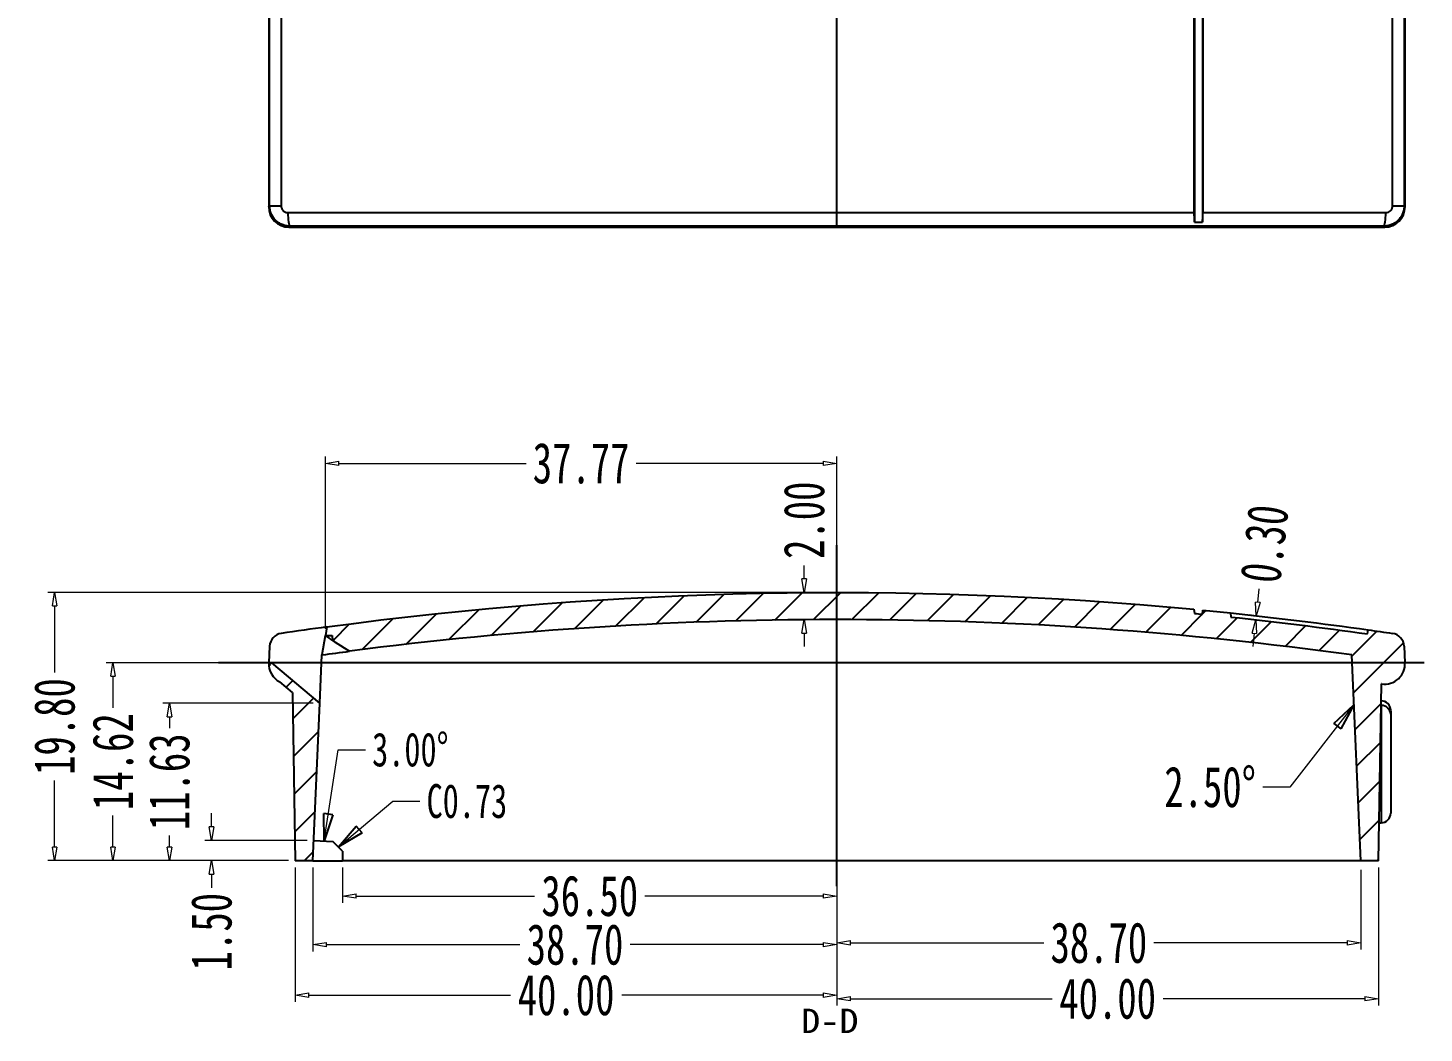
# Model space of a CAD drawing. Header units: inches. Extents: x -185 to 575, y 21239 to 21526.
# Drawn here: x -185.3 to -82.2, y 21238.9 to 21313.1 of the extents above; entities that cross this region are included whole.
import ezdxf
from ezdxf.lldxf.tags import DXFTag

# ---------------------------------------------------------------- set-up
doc = ezdxf.new("R2010")
doc.units = ezdxf.units.IN
doc.header["$MEASUREMENT"] = 0
doc.layers.add('1', color=7, linetype='Continuous')
doc.layers.add('dim', color=82, linetype='Continuous', lineweight=9)
doc.styles.add('blockfont', font='SimSun.ttf', dxfattribs={"width": 0.7})
doc.styles.get("Standard").update_dxf_attribs({"font": 'SimSun.ttf', "width": 0.7})
tags = doc.linetypes.add('CENTER', pattern=[2, 1.25, -0.25, 0.25, -0.25]).pattern_tags.tags
tags[10:11] = [DXFTag(74, 4), DXFTag(75, 0), DXFTag(340, '0'), DXFTag(46, 0.0), DXFTag(50, 0.0), DXFTag(44, 0.0), DXFTag(45, 0.0)]
tags[8:9] = [DXFTag(74, 4), DXFTag(75, 0), DXFTag(340, '0'), DXFTag(46, 0.0), DXFTag(50, 0.0), DXFTag(44, 0.0), DXFTag(45, 0.0)]
tags[6:7] = [DXFTag(74, 4), DXFTag(75, 0), DXFTag(340, '0'), DXFTag(46, 0.0), DXFTag(50, 0.0), DXFTag(44, 0.0), DXFTag(45, 0.0)]
tags[4:5] = [DXFTag(74, 4), DXFTag(75, 0), DXFTag(340, '0'), DXFTag(46, 0.0), DXFTag(50, 0.0), DXFTag(44, 0.0), DXFTag(45, 0.0)]
doc.dimstyles.new('3', dxfattribs={"dimtxt": 3, "dimasz": 1, "dimexe": 0.5, "dimexo": 0.5, "dimgap": 0.5, "dimtad": 0, "dimzin": 0, "dimdsep": 46, "dimtxsty": 'Standard', "dimblk": 'CLOSEDBLANK', "dimcen": 0, "dimclrd": 5, "dimclre": 5, "dimazin": 0, "dimtfac": 1, "dimtofl": 0, "dimtmove": 0, "dimatfit": 3, "dimldrblk": 'CLOSEDBLANK', "dimfxl": 0, "dimtolj": 1, "dimtzin": 0, "dimlwd": 9, "dimlwe": 9, "dimarcsym": 0})

# ---------------------------------------------------------------- blocks, each defined once
blk = doc.blocks.new('_ClosedBlank')
at = {"color": 0, "linetype": 'ByBlock', "lineweight": -2}
for p, q in [((-1, 0.167), (0, 0)), ((-1, 0.167), (-1, -0.167)), ((0, 0), (-1, -0.167))]:
    blk.add_line(p, q, dxfattribs=at)
blk = doc.blocks.new('*D407')
at = {"color": 5, "lineweight": 9}
for p, q in [((-171.71, 21254.17), (-171.71, 21255.17)), ((-164.65, 21253.17), (-172.21, 21253.17)), ((-170.83, 21251.67), (-172.21, 21251.67)), ((-171.71, 21250.67), (-171.71, 21249.67))]:
    blk.add_line(p, q, dxfattribs=at)
at = {"layer": 'Defpoints', "color": 0}
for p in [(-164.15, 21253.17), (-171.71, 21251.67), (-170.33, 21251.67)]:
    blk.add_point(p, dxfattribs=at)
at = {"color": 5, "lineweight": 9}
for p, rotation in [((-171.71, 21253.17), 270), ((-171.71, 21251.67), 90)]:
    blk.add_blockref('_ClosedBlank', p, dxfattribs=dict(at, rotation=rotation))
at = {"color": 0, "insert": (-171.71, 21246.43), "char_height": 3, "attachment_point": 5, "rotation": 90}
blk.add_mtext('\\A1;1.50', dxfattribs=at)
blk = doc.blocks.new('*D408')
at = {"color": 5, "lineweight": 9}
for p, q in [((-162.03, 21251.17), (-162.03, 21248.56)), ((-161.03, 21249.06), (-147.85, 21249.06)), ((-126.53, 21249.06), (-139.71, 21249.06)), ((-125.53, 21249.28), (-125.53, 21248.56))]:
    blk.add_line(p, q, dxfattribs=at)
at = {"layer": 'Defpoints', "color": 0}
for p in [(-162.03, 21251.67), (-125.53, 21249.78), (-125.53, 21249.06)]:
    blk.add_point(p, dxfattribs=at)
at = {"color": 5, "lineweight": 9, "rotation": 180}
blk.add_blockref('_ClosedBlank', (-162.03, 21249.06), dxfattribs=at)
at = {"color": 5, "lineweight": 9}
blk.add_blockref('_ClosedBlank', (-125.53, 21249.06), dxfattribs=at)
at = {"color": 0, "insert": (-143.78, 21249.06), "char_height": 3, "attachment_point": 5}
blk.add_mtext('\\A1;36.50', dxfattribs=at)
blk = doc.blocks.new('*D409')
at = {"color": 5, "lineweight": 9}
for p, q in [((-164.22, 21251.17), (-164.22, 21244.97)), ((-125.53, 21249.82), (-125.53, 21244.97)), ((-163.22, 21245.47), (-148.94, 21245.47)), ((-126.53, 21245.47), (-140.8, 21245.47))]:
    blk.add_line(p, q, dxfattribs=at)
at = {"layer": 'Defpoints', "color": 0}
for p in [(-164.22, 21251.67), (-125.53, 21250.32), (-125.53, 21245.47)]:
    blk.add_point(p, dxfattribs=at)
at = {"color": 5, "lineweight": 9, "rotation": 180}
blk.add_blockref('_ClosedBlank', (-164.22, 21245.47), dxfattribs=at)
at = {"color": 5, "lineweight": 9}
blk.add_blockref('_ClosedBlank', (-125.53, 21245.47), dxfattribs=at)
at = {"color": 0, "insert": (-144.87, 21245.47), "char_height": 3, "attachment_point": 5}
blk.add_mtext('\\A1;38.70', dxfattribs=at)
blk = doc.blocks.new('*D410')
at = {"color": 5, "lineweight": 9}
for p, q in [((-164.21, 21263.3), (-175.32, 21263.3)), ((-174.82, 21262.3), (-174.82, 21261.46)), ((-174.82, 21252.67), (-174.82, 21253.52)), ((-166.03, 21251.67), (-175.32, 21251.67))]:
    blk.add_line(p, q, dxfattribs=at)
at = {"layer": 'Defpoints', "color": 0}
for p in [(-163.71, 21263.3), (-174.82, 21251.67), (-165.53, 21251.67)]:
    blk.add_point(p, dxfattribs=at)
at = {"color": 5, "lineweight": 9}
for p, rotation in [((-174.82, 21263.3), 90), ((-174.82, 21251.67), 270)]:
    blk.add_blockref('_ClosedBlank', p, dxfattribs=dict(at, rotation=rotation))
at = {"color": 0, "insert": (-174.82, 21257.49), "char_height": 3, "attachment_point": 5, "rotation": 90}
blk.add_mtext('\\A1;11.63', dxfattribs=at)
blk = doc.blocks.new('*D411')
at = {"color": 5, "lineweight": 9}
for p, q in [((-167.99, 21266.28), (-179.49, 21266.28)), ((-178.99, 21265.28), (-178.99, 21262.95)), ((-178.99, 21252.67), (-178.99, 21255.01)), ((-166.03, 21251.67), (-179.49, 21251.67))]:
    blk.add_line(p, q, dxfattribs=at)
at = {"layer": 'Defpoints', "color": 0}
for p in [(-178.99, 21266.28), (-167.49, 21266.28), (-165.53, 21251.67)]:
    blk.add_point(p, dxfattribs=at)
at = {"color": 5, "lineweight": 9}
for p, rotation in [((-178.99, 21266.28), 90), ((-178.99, 21251.67), 270)]:
    blk.add_blockref('_ClosedBlank', p, dxfattribs=dict(at, rotation=rotation))
at = {"color": 0, "insert": (-178.99, 21258.98), "char_height": 3, "attachment_point": 5, "rotation": 90}
blk.add_mtext('\\A1;14.62', dxfattribs=at)
blk = doc.blocks.new('*D412')
at = {"color": 5, "lineweight": 9}
for p, q in [((-127.94, 21272.47), (-127.94, 21273.47)), ((-126.03, 21271.47), (-128.44, 21271.47)), ((-126.03, 21269.47), (-128.44, 21269.47)), ((-127.94, 21268.47), (-127.94, 21267.47))]:
    blk.add_line(p, q, dxfattribs=at)
at = {"layer": 'Defpoints', "color": 0}
for p in [(-127.94, 21271.47), (-125.53, 21271.47), (-125.53, 21269.47)]:
    blk.add_point(p, dxfattribs=at)
at = {"color": 5, "lineweight": 9}
for p, rotation in [((-127.94, 21271.47), 270), ((-127.94, 21269.47), 90)]:
    blk.add_blockref('_ClosedBlank', p, dxfattribs=dict(at, rotation=rotation))
at = {"color": 0, "insert": (-127.94, 21276.8), "char_height": 3, "attachment_point": 5, "rotation": 90}
blk.add_mtext('\\A1;2.00', dxfattribs=at)
blk = doc.blocks.new('*D413')
at = {"color": 5, "lineweight": 9}
for p, q in [((-94.44, 21270.74), (-94.33, 21271.74)), ((-94.62, 21269.46), (-95.08, 21269.51)), ((-94.59, 21269.75), (-95.05, 21269.81)), ((-94.7, 21268.46), (-94.81, 21267.47))]:
    blk.add_line(p, q, dxfattribs=at)
at = {"layer": 'Defpoints', "color": 0}
for p in [(-94.55, 21269.75), (-94.12, 21269.4), (-94.09, 21269.7)]:
    blk.add_point(p, dxfattribs=at)
at = {"color": 5, "lineweight": 9}
for p, rotation in [((-94.55, 21269.75), 263.5538662229022), ((-94.59, 21269.45), 83.55386622290224)]:
    blk.add_blockref('_ClosedBlank', p, dxfattribs=dict(at, rotation=rotation))
at = {"color": 0, "insert": (-93.95, 21275.06), "char_height": 3, "attachment_point": 5, "rotation": 83.5539}
blk.add_mtext('\\A1;0.30', dxfattribs=at)
blk = doc.blocks.new('*D418')
at = {"color": 5, "lineweight": 9}
for p, q in [((-163.3, 21268.78), (-163.3, 21281.5)), ((-125.53, 21274.4), (-125.53, 21281.5)), ((-162.3, 21281), (-148.47, 21281)), ((-126.53, 21281), (-140.36, 21281))]:
    blk.add_line(p, q, dxfattribs=at)
at = {"layer": 'Defpoints', "color": 0}
for p in [(-125.53, 21281), (-125.53, 21273.9), (-163.3, 21268.28)]:
    blk.add_point(p, dxfattribs=at)
at = {"color": 5, "lineweight": 9, "rotation": 180}
blk.add_blockref('_ClosedBlank', (-163.3, 21281), dxfattribs=at)
at = {"color": 5, "lineweight": 9}
blk.add_blockref('_ClosedBlank', (-125.53, 21281), dxfattribs=at)
at = {"color": 0, "insert": (-144.42, 21281), "char_height": 3, "attachment_point": 5}
blk.add_mtext('\\A1;37.77', dxfattribs=at)
blk = doc.blocks.new('*D428')
at = {"color": 5, "lineweight": 9}
for p, q in [((-126.03, 21271.47), (-183.8, 21271.47)), ((-183.3, 21270.47), (-183.3, 21265.56)), ((-183.3, 21252.67), (-183.3, 21257.58)), ((-166.03, 21251.67), (-183.8, 21251.67))]:
    blk.add_line(p, q, dxfattribs=at)
at = {"layer": 'Defpoints', "color": 0}
for p in [(-125.53, 21271.47), (-183.3, 21251.67), (-165.53, 21251.67)]:
    blk.add_point(p, dxfattribs=at)
at = {"color": 5, "lineweight": 9}
for p, rotation in [((-183.3, 21271.47), 90), ((-183.3, 21251.67), 270)]:
    blk.add_blockref('_ClosedBlank', p, dxfattribs=dict(at, rotation=rotation))
at = {"color": 0, "insert": (-183.3, 21261.57), "char_height": 3, "attachment_point": 5, "rotation": 90}
blk.add_mtext('\\A1;19.80', dxfattribs=at)
blk = doc.blocks.new('*D487')
at = {"color": 5, "lineweight": 9}
for p, q in [((-86.83, 21251), (-86.83, 21245.1)), ((-125.53, 21249.32), (-125.53, 21245.1)), ((-124.53, 21245.6), (-110.25, 21245.6)), ((-87.83, 21245.6), (-102.11, 21245.6))]:
    blk.add_line(p, q, dxfattribs=at)
at = {"layer": 'Defpoints', "color": 0}
for p in [(-86.83, 21251.5), (-125.53, 21249.82), (-86.83, 21245.6)]:
    blk.add_point(p, dxfattribs=at)
at = {"color": 5, "lineweight": 9, "rotation": 180}
blk.add_blockref('_ClosedBlank', (-125.53, 21245.6), dxfattribs=at)
at = {"color": 5, "lineweight": 9}
blk.add_blockref('_ClosedBlank', (-86.83, 21245.6), dxfattribs=at)
at = {"color": 0, "insert": (-106.18, 21245.6), "char_height": 3, "attachment_point": 5}
blk.add_mtext('\\A1;38.70', dxfattribs=at)
blk = doc.blocks.new('*D488')
at = {"color": 5, "lineweight": 9}
for p, q in [((-165.53, 21251.17), (-165.53, 21241.24)), ((-125.53, 21249.32), (-125.53, 21241.24)), ((-164.53, 21241.74), (-149.63, 21241.74)), ((-126.53, 21241.74), (-141.42, 21241.74))]:
    blk.add_line(p, q, dxfattribs=at)
at = {"layer": 'Defpoints', "color": 0}
for p in [(-165.53, 21251.67), (-125.53, 21249.82), (-165.53, 21241.74)]:
    blk.add_point(p, dxfattribs=at)
at = {"color": 5, "lineweight": 9, "rotation": 180}
blk.add_blockref('_ClosedBlank', (-165.53, 21241.74), dxfattribs=at)
at = {"color": 5, "lineweight": 9}
blk.add_blockref('_ClosedBlank', (-125.53, 21241.74), dxfattribs=at)
at = {"color": 0, "insert": (-145.53, 21241.74), "char_height": 3, "attachment_point": 5}
blk.add_mtext('\\A1;40.00', dxfattribs=at)
blk = doc.blocks.new('*D489')
at = {"color": 5, "lineweight": 9}
for p, q in [((-85.53, 21251.17), (-85.53, 21240.98)), ((-125.53, 21249.32), (-125.53, 21240.98)), ((-124.53, 21241.48), (-109.63, 21241.48)), ((-86.53, 21241.48), (-101.42, 21241.48))]:
    blk.add_line(p, q, dxfattribs=at)
at = {"layer": 'Defpoints', "color": 0}
for p in [(-85.53, 21251.67), (-125.53, 21249.82), (-85.53, 21241.48)]:
    blk.add_point(p, dxfattribs=at)
at = {"color": 5, "lineweight": 9, "rotation": 180}
blk.add_blockref('_ClosedBlank', (-125.53, 21241.48), dxfattribs=at)
at = {"color": 5, "lineweight": 9}
blk.add_blockref('_ClosedBlank', (-85.53, 21241.48), dxfattribs=at)
at = {"color": 0, "insert": (-105.53, 21241.48), "char_height": 3, "attachment_point": 5}
blk.add_mtext('\\A1;40.00', dxfattribs=at)

msp = doc.modelspace()

# ---------------------------------------------------------------- linework, layer by layer
at = {"color": 251}
for p, q in [((-138.88, 21269.148), (-136.783, 21271.242)), ((-135.924, 21269.274), (-133.851, 21271.345)), ((-133, 21269.368), (-130.95, 21271.416)), ((-130.107, 21269.431), (-128.079, 21271.457)), ((-127.245, 21269.463), (-125.238, 21271.469)), ((-124.412, 21269.467), (-122.425, 21271.452)), ((-121.608, 21269.441), (-119.64, 21271.407)), ((-118.831, 21269.388), (-116.882, 21271.335)), ((-116.081, 21269.308), (-114.15, 21271.237)), ((-113.357, 21269.202), (-111.443, 21271.114)), ((-154.191, 21267.987), (-151.957, 21270.219)), ((-151.054, 21268.295), (-148.85, 21270.496)), ((-147.955, 21268.563), (-145.78, 21270.735)), ((-144.895, 21268.793), (-142.747, 21270.939)), ((-141.87, 21268.988), (-139.748, 21271.107)), ((-110.659, 21269.071), (-108.761, 21270.966)), ((-107.985, 21268.915), (-106.104, 21270.794)), ((-105.336, 21268.735), (-103.47, 21270.599)), ((-102.71, 21268.531), (-100.859, 21270.38)), ((-98.527, 21269.883), (-98.27, 21270.139)), ((-162.717, 21267.951), (-161.521, 21269.146)), ((-160.59, 21267.249), (-158.291, 21269.546)), ((-157.369, 21267.639), (-155.104, 21269.903)), ((-100.107, 21268.304), (-98.544, 21269.865)), ((-97.526, 21268.055), (-95.975, 21269.605)), ((-94.968, 21267.784), (-93.428, 21269.322)), ((-92.431, 21267.492), (-90.902, 21269.019)), ((-89.914, 21267.178), (-88.397, 21268.695)), ((-87.496, 21266.767), (-85.647, 21268.614)), ((-87.378, 21264.058), (-83.679, 21267.753)), ((-167.476, 21266.023), (-167.335, 21266.165)), ((-166.197, 21264.475), (-165.754, 21264.917)), ((-165.711, 21262.133), (-164.174, 21263.669)), ((-87.26, 21261.349), (-85.326, 21263.282)), ((-165.662, 21259.354), (-163.803, 21261.212)), ((-87.141, 21258.641), (-85.376, 21260.404)), ((-165.614, 21256.576), (-163.932, 21258.256)), ((-87.023, 21255.932), (-85.426, 21257.527)), ((-165.565, 21253.797), (-164.061, 21255.3)), ((-86.905, 21253.223), (-85.476, 21254.65)), ((-164.866, 21251.669), (-164.19, 21252.344)), ((-85.631, 21251.669), (-85.527, 21251.773))]:
    msp.add_line(p, q, dxfattribs=at)
at = {"layer": '1', "color": 1, "linetype": 'CENTER', "ltscale": 8.526132}
for p, q in [((-125.528, 21298.44), (-125.528, 21382.383)), ((-125.528, 21249.776), (-125.528, 21274.97)), ((-82.161, 21266.284), (-171.207, 21266.284))]:
    msp.add_line(p, q, dxfattribs=at)
at = {"layer": '1', "color": 252}
for p, q in [((-99.128, 21382.028), (-99.128, 21298.795)), ((-98.528, 21382.028), (-98.528, 21298.795)), ((-167.488, 21380.883), (-167.488, 21299.94)), ((-99.155, 21381.315), (-99.155, 21299.507)), ((-98.502, 21381.315), (-98.502, 21299.507)), ((-84.487, 21300.004), (-84.487, 21380.819)), ((-83.635, 21380.819), (-83.635, 21300.004)), ((-83.571, 21299.94), (-83.571, 21380.883)), ((-83.569, 21299.94), (-83.569, 21380.883)), ((-167.486, 21315.418), (-167.486, 21299.94)), ((-167.421, 21300.004), (-167.421, 21315.373)), ((-166.569, 21315.315), (-166.569, 21300.004)), ((-167.421, 21300.004), (-166.569, 21300.004)), ((-84.487, 21300.004), (-83.635, 21300.004)), ((-167.488, 21299.94), (-167.486, 21299.94)), ((-83.571, 21299.94), (-83.569, 21299.94)), ((-99.155, 21270.224), (-99.128, 21269.922)), ((-98.528, 21269.864), (-98.502, 21270.162)), ((-96.455, 21269.955), (-96.428, 21269.652)), ((-163.549, 21266.888), (-163.303, 21268.282)), ((-163.19, 21268.925), (-163.303, 21268.282)), ((-162.572, 21267.807), (-163.303, 21268.282)), ((-163.303, 21268.282), (-162.805, 21268.282)), ((-162.805, 21268.282), (-162.796, 21268.181)), ((-86.328, 21268.41), (-86.302, 21268.708)), ((-167.421, 21267.508), (-167.486, 21266.284)), ((-162.572, 21267.807), (-161.528, 21267.128)), ((-83.635, 21267.508), (-83.571, 21266.284)), ((-167.486, 21266.284), (-167.264, 21266.284)), ((-163.712, 21263.303), (-167.264, 21266.284)), ((-163.712, 21263.303), (-163.557, 21266.856)), ((-163.549, 21266.888), (-163.517, 21266.861)), ((-86.837, 21251.669), (-87.5, 21266.856)), ((-165.745, 21264.096), (-166.664, 21264.867)), ((-165.745, 21264.096), (-165.528, 21251.669)), ((-85.528, 21251.669), (-85.3, 21264.724)), ((-164.22, 21251.669), (-163.712, 21263.303)), ((-85.328, 21263.127), (-85.328, 21254.469)), ((-84.628, 21262.48), (-84.628, 21255.169)), ((-85.479, 21254.469), (-85.328, 21254.469)), ((-164.154, 21253.169), (-162.755, 21253.095)), ((-162.028, 21252.369), (-162.755, 21253.095)), ((-164.22, 21251.669), (-165.528, 21251.669)), ((-164.22, 21251.669), (-162.028, 21251.669)), ((-162.028, 21252.369), (-162.028, 21251.669)), ((-86.837, 21251.669), (-162.027, 21251.669)), ((-85.528, 21251.669), (-86.837, 21251.669))]:
    msp.add_line(p, q, dxfattribs=at)
for centre, radius, start, end in [((-165.988, 21299.94), 1.5, 180, 269.99908), ((-85.069, 21299.94), 1.5, 270.00092, 0), ((-125.528, 20991.444), 278.025, 82.13845, 97.43968), ((-166.423, 21267.456), 1, 98.42775, 177), ((-162.301, 21268.224), 0.498, 185, 236.96967), ((-84.634, 21267.456), 1, 3, 81.57225), ((-165.988, 21266.206), 1.5, 177, 243.18764), ((-85.069, 21266.206), 1.5, 261.62327, 3), ((-125.528, 20991.444), 276.225, 81.62327, 81.62598), ((-85.328, 21255.169), 0.7, 270, 0)]:
    msp.add_arc(centre, radius, start, end, dxfattribs=at)
at = {"layer": '1', "color": 252, "extrusion": (0, 0, -1)}
for radius, start, end in [(280.025, 82.27072, 95.40429), (280.025, 95.5384, 95.95945), (279.726, 95.41552, 95.53898), (279.726, 95.9713, 98.05577), (280.025, 98.05251, 98.42775), (278.025, 82.14667, 82.56032)]:
    msp.add_arc((125.528, 20991.444), radius, start, end, dxfattribs=at)
at = {"layer": '1', "color": 252}
for centre, major_axis, ratio, start_param, end_param in [((-165.988, 21299.94), (-1.057, 1.065), 0.9972856, 0.7906238, 2.3509689), ((-165.924, 21299.508), (0, -1), 0.1447726, 4.712389, 6.2302599), ((-85.133, 21299.508), (0, 1), 0.1447726, 3.1945181, 4.712389), ((-85.069, 21299.94), (-1.057, -1.065), 0.9972856, 0.7906238, 2.3509689), ((-165.988, 21299.94), (0, 1.5), 0.1456812, 3.0886653, 3.1415054), ((-125.528, 20991.444), (277.278, 39.125), 0.9999997, 1.5655181, 1.5777087), ((-85.328, 21262.48), (-0.7, 0), 0.9239983, 3.1415927, 4.712389), ((-85.328, 21262.769), (-0.7, 0), 1, 3.1416147, 4.7094747)]:
    msp.add_ellipse(centre, major_axis=major_axis, ratio=ratio, start_param=start_param, end_param=end_param, dxfattribs=at)
for points, knots in [([(-167.486, 21299.94), (-167.476, 21299.949), (-167.467, 21299.958), (-167.458, 21299.968), (-167.446, 21299.98), (-167.433, 21299.992), (-167.421, 21300.004)], [0, 0, 0, 0, 0.437249, 0.437249, 0.437249, 1, 1, 1, 1]), ([(-165.931, 21298.509), (-166.03, 21298.51), (-166.126, 21298.52), (-166.269, 21298.549), (-166.316, 21298.561), (-166.41, 21298.59), (-166.456, 21298.607), (-166.591, 21298.663), (-166.677, 21298.709), (-166.838, 21298.818), (-166.915, 21298.881), (-167.053, 21299.018), (-167.114, 21299.093), (-167.196, 21299.215), (-167.221, 21299.257), (-167.267, 21299.343), (-167.288, 21299.387), (-167.344, 21299.522), (-167.373, 21299.615), (-167.411, 21299.808), (-167.421, 21299.905), (-167.421, 21300.004)], [0, 0, 0, 0, 0.125, 0.125, 0.1875, 0.1875, 0.25, 0.25, 0.375, 0.375, 0.5, 0.5, 0.625, 0.625, 0.6875, 0.6875, 0.75, 0.75, 0.875, 0.875, 1, 1, 1, 1]), ([(-166.569, 21300.004), (-166.569, 21299.937), (-166.556, 21299.872), (-166.518, 21299.782), (-166.502, 21299.752), (-166.465, 21299.698), (-166.444, 21299.674), (-166.398, 21299.628), (-166.372, 21299.607), (-166.317, 21299.572), (-166.289, 21299.557), (-166.228, 21299.533), (-166.197, 21299.523), (-166.133, 21299.511), (-166.101, 21299.508), (-166.068, 21299.508)], [0, 0, 0, 0, 0.25, 0.25, 0.375, 0.375, 0.5, 0.5, 0.625, 0.625, 0.75, 0.75, 0.875, 0.875, 1, 1, 1, 1]), ([(-83.635, 21300.004), (-83.635, 21299.905), (-83.645, 21299.808), (-83.674, 21299.666), (-83.686, 21299.618), (-83.714, 21299.525), (-83.731, 21299.478), (-83.787, 21299.343), (-83.833, 21299.258), (-83.941, 21299.096), (-84.003, 21299.019), (-84.141, 21298.881), (-84.216, 21298.82), (-84.379, 21298.71), (-84.465, 21298.664), (-84.644, 21298.589), (-84.738, 21298.56), (-84.93, 21298.52), (-85.027, 21298.51), (-85.125, 21298.509)], [0, 0, 0, 0, 0.125, 0.125, 0.1875, 0.1875, 0.25, 0.25, 0.375, 0.375, 0.5, 0.5, 0.625, 0.625, 0.75, 0.75, 0.875, 0.875, 1, 1, 1, 1]), ([(-84.988, 21299.508), (-84.923, 21299.508), (-84.858, 21299.521), (-84.738, 21299.569), (-84.682, 21299.606), (-84.612, 21299.674), (-84.591, 21299.699), (-84.554, 21299.753), (-84.539, 21299.782), (-84.513, 21299.842), (-84.503, 21299.874), (-84.491, 21299.938), (-84.487, 21299.97), (-84.487, 21300.004)], [0, 0, 0, 0, 0.25, 0.25, 0.5, 0.5, 0.625, 0.625, 0.75, 0.75, 0.875, 0.875, 1, 1, 1, 1]), ([(-83.635, 21300.004), (-83.623, 21299.992), (-83.611, 21299.98), (-83.599, 21299.968), (-83.59, 21299.958), (-83.58, 21299.949), (-83.571, 21299.94)], [0, 0, 0, 0, 0.562751, 0.562751, 0.562751, 1, 1, 1, 1]), ([(-166.068, 21299.508), (-160.533, 21299.508), (-154.98, 21299.508), (-148.017, 21299.507), (-146.623, 21299.507), (-143.833, 21299.507), (-142.437, 21299.507), (-138.249, 21299.507), (-132.664, 21299.507), (-127.073, 21299.507), (-122.879, 21299.507), (-121.48, 21299.507), (-118.684, 21299.507), (-117.287, 21299.507), (-110.303, 21299.507), (-104.724, 21299.507), (-99.155, 21299.507)], [0, 0, 0, 0, 0.25, 0.25, 0.3125, 0.3125, 0.375, 0.375, 0.5, 0.625, 0.625, 0.6875, 0.6875, 0.75, 0.75, 1, 1, 1, 1]), ([(-99.155, 21299.507), (-99.155, 21299.441), (-99.154, 21299.375), (-99.152, 21299.246), (-99.15, 21299.181), (-99.146, 21299.059), (-99.143, 21299.002), (-99.136, 21298.893), (-99.133, 21298.841), (-99.128, 21298.795)], [0, 0, 0, 0, 0.25, 0.25, 0.5, 0.5, 0.75, 0.75, 1, 1, 1, 1]), ([(-98.528, 21298.795), (-98.524, 21298.841), (-98.521, 21298.892), (-98.514, 21299.001), (-98.511, 21299.06), (-98.507, 21299.182), (-98.505, 21299.245), (-98.503, 21299.374), (-98.502, 21299.441), (-98.502, 21299.507)], [0, 0, 0, 0, 0.25, 0.25, 0.5, 0.5, 0.75, 0.75, 1, 1, 1, 1]), ([(-165.999, 21298.442), (-159.296, 21298.442), (-152.566, 21298.442), (-144.121, 21298.442), (-142.43, 21298.442), (-139.049, 21298.442), (-137.358, 21298.442), (-132.283, 21298.442), (-128.898, 21298.442), (-123.819, 21298.442), (-122.125, 21298.442), (-118.738, 21298.442), (-117.047, 21298.442), (-111.975, 21298.442), (-108.598, 21298.442), (-98.484, 21298.442), (-91.761, 21298.442), (-85.057, 21298.442)], [0, 0, 0, 0, 0.25, 0.25, 0.3125, 0.3125, 0.375, 0.375, 0.5, 0.5, 0.5625, 0.5625, 0.625, 0.625, 0.75, 0.75, 1, 1, 1, 1]), ([(-85.125, 21298.509), (-88.47, 21298.509), (-91.822, 21298.509), (-98.541, 21298.509), (-101.909, 21298.509), (-108.648, 21298.509), (-112.02, 21298.508), (-117.084, 21298.508), (-118.773, 21298.508), (-122.152, 21298.508), (-123.842, 21298.508), (-128.911, 21298.508), (-132.288, 21298.508), (-137.351, 21298.508), (-139.039, 21298.508), (-142.413, 21298.509), (-144.1, 21298.509), (-152.526, 21298.509), (-159.242, 21298.509), (-165.931, 21298.509)], [0, 0, 0, 0, 0.125, 0.125, 0.25, 0.25, 0.375, 0.375, 0.4375, 0.4375, 0.5, 0.5, 0.625, 0.625, 0.6875, 0.6875, 0.75, 0.75, 1, 1, 1, 1]), ([(-84.628, 21262.766), (-84.628, 21262.773), (-84.628, 21262.753), (-84.628, 21262.723), (-84.628, 21262.677), (-84.628, 21262.594), (-84.628, 21262.48)], [0, 0, 0, 0, 0.3978041, 0.3978041, 0.3978041, 1, 1, 1, 1])]:
    msp.add_open_spline(points, degree=3, knots=knots, dxfattribs=at)
for points in [[(-98.502, 21299.507), (-93.984, 21299.508), (-89.48, 21299.508), (-84.988, 21299.508)], [(-165.931, 21298.509), (-165.954, 21298.487), (-165.977, 21298.464), (-165.999, 21298.442)], [(-99.128, 21298.795), (-98.928, 21298.795), (-98.728, 21298.795), (-98.528, 21298.795)], [(-85.057, 21298.442), (-85.08, 21298.464), (-85.103, 21298.487), (-85.125, 21298.509)], [(-96.455, 21269.955), (-93.063, 21269.601), (-89.679, 21269.185), (-86.302, 21268.708)]]:
    msp.add_open_spline(points, degree=3, dxfattribs=at)
msp.add_rational_spline([(-163.555, 21266.856), (-163.536, 21266.859), (-163.517, 21266.861)], [0.499999992881, 0.500000007119, 0.499999992881], degree=2, dxfattribs=at)

# ---------------------------------------------------------------- texts
at = {"layer": '1', "color": 87, "style": 'blockfont', "width": 1.153}
msp.add_text('D-D', height=1.8, dxfattribs=at).set_placement((-128.168, 21238.944))
at = {"layer": 'dim'}
for s, insert, char_height, attachment_point in [('\\A1;3.00%%d', (-159.851, 21259.858), 2.5, 4), ('2.50%%d', (-94.576, 21257.099), 3, 6), ('\\A1;C0.73', (-155.83, 21256.051), 2.5, 4)]:
    msp.add_mtext(s, dxfattribs=dict(at, insert=insert, char_height=char_height, attachment_point=attachment_point))

# ---------------------------------------------------------------- dimensions: what is measured, and where the dimension line sits
for base, p1, p2, picture, middle in [((-125.5283, 21280.996), (-163.3028, 21268.2824), (-125.5283, 21273.9012), '*D418', (-144.4156, 21280.996)), ((-165.528, 21241.735), (-125.528, 21249.815), (-165.528, 21251.669), '*D488', (-145.528, 21241.735)), ((-125.528, 21249.058), (-162.027, 21251.669), (-125.528, 21249.776), '*D408', (-143.778, 21249.058)), ((-85.528, 21241.479), (-125.528, 21249.815), (-85.528, 21251.669), '*D489', (-105.528, 21241.479)), ((-86.83, 21245.602), (-125.528, 21249.815), (-86.83, 21251.505), '*D487', (-106.179, 21245.602))]:
    dim = msp.add_linear_dim(base=base, p1=p1, p2=p2, dimstyle='3')
    dim.commit()
    dim.dimension.update_dxf_attribs({"geometry": picture, "text_midpoint": middle})
for p1, p2, distance, picture, middle in [((-125.528, 21269.469), (-125.528, 21271.469), 2.414, '*D412', (-127.943, 21276.804)), ((-94.124, 21269.402), (-94.09, 21269.698), 0.466, '*D413', (-93.954, 21275.058))]:
    dim = msp.add_aligned_dim(p1=p1, p2=p2, distance=distance, dimstyle='3')
    dim.commit()
    dim.dimension.update_dxf_attribs({"geometry": picture, "text_midpoint": middle})
for base, p1, p2, picture, middle in [((-183.305, 21251.669), (-125.528, 21271.469), (-165.528, 21251.669), '*D428', (-183.305, 21261.569)), ((-178.9933, 21266.2844), (-165.5283, 21251.6687), (-167.4856, 21266.2844), '*D411', (-178.9933, 21258.9766)), ((-174.822, 21251.669), (-163.712, 21263.303), (-165.528, 21251.669), '*D410', (-174.822, 21257.486)), ((-171.706, 21251.669), (-164.154, 21253.169), (-170.327, 21251.669), '*D407', (-171.706, 21246.427))]:
    dim = msp.add_linear_dim(base=base, p1=p1, p2=p2, angle=90, dimstyle='3')
    dim.commit()
    dim.dimension.update_dxf_attribs({"geometry": picture, "text_midpoint": middle})
dim = msp.add_linear_dim(base=(-125.528, 21245.47), p1=(-164.22, 21251.669), p2=(-125.528, 21250.315), text='38.70', dimstyle='3')
dim.commit()
dim.dimension.update_dxf_attribs({"geometry": '*D409', "text_midpoint": (-144.874, 21245.47)})

# ---------------------------------------------------------------- leaders
at = {"layer": 'dim', "annotation_type": 0, "has_hookline": 1}
for points, hookline_direction, text_width in [([(-87.339, 21263.176), (-92.076, 21257.099), (-94.076, 21257.099)], 1, 8.657), ([(-163.388, 21253.129), (-162.351, 21259.858), (-160.351, 21259.858)], 0, 7.194), ([(-162.344, 21252.684), (-158.33, 21256.051), (-156.33, 21256.051)], 0, 5.989)]:
    msp.add_leader(points, dimstyle='3', override={"dimtxt": 2.5, "dimasz": 2, "dimexe": 0.49975, "dimexo": 0.49975, "dimgap": 0.49975}, dxfattribs=dict(at, hookline_direction=hookline_direction, text_width=text_width))

doc.saveas('drawing.dxf')
